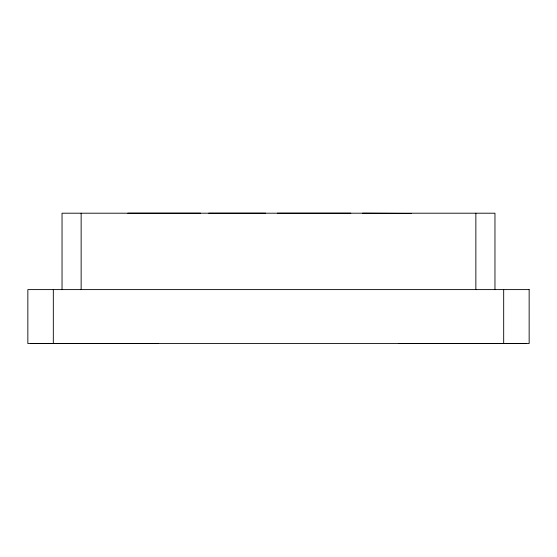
<?xml version="1.0" encoding="UTF-8"?>
<svg xmlns="http://www.w3.org/2000/svg" width="557" height="557" viewBox="0 0 557 557"><rect width="100%" height="100%" fill="white"/><g stroke="black" fill="none" stroke-linecap="round" stroke-linejoin="round"><path stroke-width="0.84" d="M411.526 213.456L362.551 213.206M526.602 343.544L398.812 343.544M503.681 289.605L503.681 343.544M494.964 289.605L494.964 213.206L62.036 213.206L62.036 289.605M475.859 213.206L475.859 289.605M350.799 213.206L277.344 213.206M265.585 213.206L208.778 213.206M200.624 213.206L127.804 213.206M158.188 343.544L30.398 343.544M81.141 213.206L81.141 289.605M53.319 289.605L53.319 343.544M529.15 289.605L27.85 289.605L27.85 343.544L529.15 343.544L529.15 289.605"/></g></svg>
